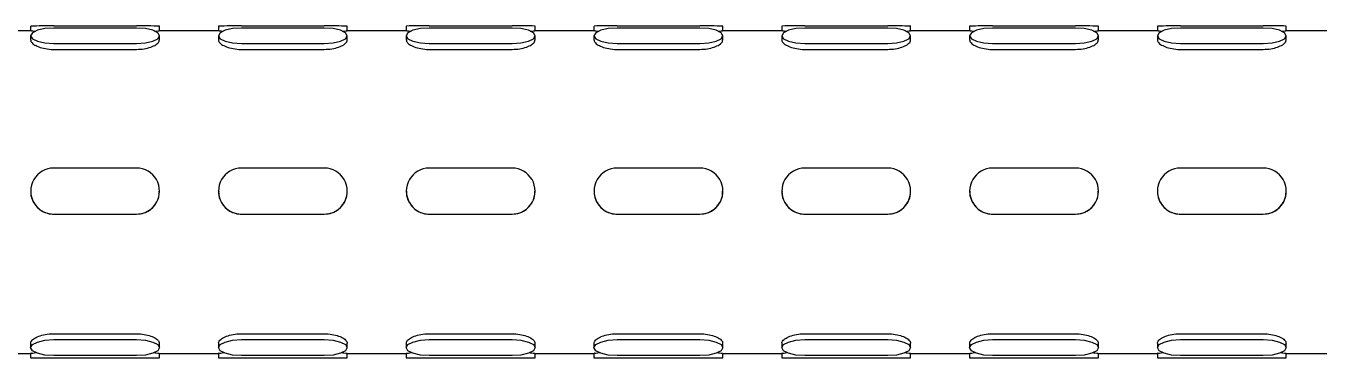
# Model space of a CAD drawing. Extents: x 0 to 951, y -2 to 427.
# Drawn here: x 146.2 to 163.77, y 245.29 to 249.79 of the extents above; entities that cross this region are included whole.
import ezdxf

# ---------------------------------------------------------------- set-up
doc = ezdxf.new("R2010")
doc.units = 0
doc.header["$LTSCALE"] = 23.1
doc.header["$MEASUREMENT"] = 0
doc.layers.get('0').update_dxf_attribs({"linetype": 'CONTINUOUS'})

msp = doc.modelspace()

# ---------------------------------------------------------------- linework, layer by layer
at = {"color": 7, "linetype": 'Continuous', "lineweight": 25}
for p, q in [((146.273, 249.73), (145.465, 249.73)), ((146.269, 249.793), (146.269, 249.729)), ((146.582, 249.794), (147.707, 249.794)), ((147.707, 249.766), (146.582, 249.766)), ((148.823, 249.73), (148.015, 249.73)), ((148.019, 249.729), (148.019, 249.793)), ((148.819, 249.793), (148.819, 249.729)), ((149.132, 249.794), (150.257, 249.794)), ((150.257, 249.766), (149.132, 249.766)), ((151.373, 249.73), (150.565, 249.73)), ((150.569, 249.729), (150.569, 249.793)), ((151.369, 249.793), (151.369, 249.729)), ((151.682, 249.794), (152.807, 249.794)), ((152.807, 249.766), (151.682, 249.766)), ((153.923, 249.73), (153.115, 249.73)), ((153.119, 249.729), (153.119, 249.793)), ((153.919, 249.793), (153.919, 249.729)), ((154.232, 249.794), (155.357, 249.794)), ((155.357, 249.766), (154.232, 249.766)), ((156.473, 249.73), (155.665, 249.73)), ((155.669, 249.729), (155.669, 249.793)), ((156.469, 249.793), (156.469, 249.729)), ((156.782, 249.794), (157.907, 249.794)), ((157.907, 249.766), (156.782, 249.766)), ((159.023, 249.73), (158.215, 249.73)), ((158.219, 249.729), (158.219, 249.793)), ((159.019, 249.793), (159.019, 249.729)), ((159.332, 249.794), (160.457, 249.794)), ((160.457, 249.766), (159.332, 249.766)), ((161.573, 249.73), (160.765, 249.73)), ((160.769, 249.729), (160.769, 249.793)), ((161.569, 249.793), (161.569, 249.729)), ((161.882, 249.794), (163.007, 249.794)), ((163.007, 249.766), (161.882, 249.766)), ((164.123, 249.73), (163.315, 249.73)), ((163.319, 249.729), (163.319, 249.793)), ((146.269, 249.661), (146.269, 249.602)), ((146.582, 249.556), (147.707, 249.556)), ((148.019, 249.602), (148.019, 249.661)), ((148.819, 249.661), (148.819, 249.602)), ((149.132, 249.556), (150.257, 249.556)), ((150.569, 249.602), (150.569, 249.661)), ((151.369, 249.661), (151.369, 249.602)), ((151.682, 249.556), (152.807, 249.556)), ((153.119, 249.602), (153.119, 249.661)), ((153.919, 249.661), (153.919, 249.602)), ((154.232, 249.556), (155.357, 249.556)), ((155.669, 249.602), (155.669, 249.661)), ((156.469, 249.661), (156.469, 249.602)), ((156.782, 249.556), (157.907, 249.556)), ((158.219, 249.602), (158.219, 249.661)), ((159.019, 249.661), (159.019, 249.602)), ((159.332, 249.556), (160.457, 249.556)), ((160.769, 249.602), (160.769, 249.661)), ((161.569, 249.661), (161.569, 249.602)), ((161.882, 249.556), (163.007, 249.556)), ((163.319, 249.602), (163.319, 249.661)), ((146.582, 249.476), (147.707, 249.476)), ((149.132, 249.476), (150.257, 249.476)), ((151.682, 249.476), (152.807, 249.476)), ((154.232, 249.476), (155.357, 249.476)), ((156.782, 249.476), (157.907, 249.476)), ((159.332, 249.476), (160.457, 249.476)), ((161.882, 249.476), (163.007, 249.476)), ((147.707, 247.868), (146.582, 247.868)), ((150.257, 247.868), (149.132, 247.868)), ((152.807, 247.868), (151.682, 247.868)), ((155.357, 247.868), (154.232, 247.868)), ((157.907, 247.868), (156.782, 247.868)), ((160.457, 247.868), (159.332, 247.868)), ((163.007, 247.868), (161.882, 247.868)), ((146.269, 247.555), (146.269, 247.555)), ((148.019, 247.555), (148.019, 247.555)), ((148.819, 247.555), (148.819, 247.555)), ((150.569, 247.555), (150.569, 247.555)), ((151.369, 247.555), (151.369, 247.555)), ((153.119, 247.555), (153.119, 247.555)), ((153.919, 247.555), (153.919, 247.555)), ((155.669, 247.555), (155.669, 247.555)), ((156.469, 247.555), (156.469, 247.555)), ((158.219, 247.555), (158.219, 247.555)), ((159.019, 247.555), (159.019, 247.555)), ((160.769, 247.555), (160.769, 247.555)), ((161.569, 247.555), (161.569, 247.555)), ((163.319, 247.555), (163.319, 247.555)), ((146.582, 247.243), (147.707, 247.243)), ((146.582, 247.242), (147.707, 247.242)), ((149.132, 247.243), (150.257, 247.243)), ((149.132, 247.242), (150.257, 247.242)), ((151.682, 247.243), (152.807, 247.243)), ((151.682, 247.242), (152.807, 247.242)), ((154.232, 247.243), (155.357, 247.243)), ((154.232, 247.242), (155.357, 247.242)), ((156.782, 247.243), (157.907, 247.243)), ((156.782, 247.242), (157.907, 247.242)), ((159.332, 247.243), (160.457, 247.243)), ((159.332, 247.242), (160.457, 247.242)), ((161.882, 247.243), (163.007, 247.243)), ((161.882, 247.242), (163.007, 247.242)), ((146.582, 245.621), (147.707, 245.621)), ((146.582, 245.541), (147.707, 245.541)), ((149.132, 245.621), (150.257, 245.621)), ((149.132, 245.541), (150.257, 245.541)), ((151.682, 245.621), (152.807, 245.621)), ((151.682, 245.541), (152.807, 245.541)), ((154.232, 245.621), (155.357, 245.621)), ((154.232, 245.541), (155.357, 245.541)), ((156.782, 245.621), (157.907, 245.621)), ((156.782, 245.541), (157.907, 245.541)), ((159.332, 245.621), (160.457, 245.621)), ((159.332, 245.541), (160.457, 245.541)), ((161.882, 245.621), (163.007, 245.621)), ((161.882, 245.541), (163.007, 245.541)), ((145.466, 245.355), (146.274, 245.355)), ((146.269, 245.492), (146.269, 245.433)), ((146.269, 245.356), (146.269, 245.293)), ((148.016, 245.355), (148.824, 245.355)), ((148.019, 245.433), (148.019, 245.492)), ((148.019, 245.293), (148.019, 245.356)), ((148.819, 245.492), (148.819, 245.433)), ((148.819, 245.356), (148.819, 245.293)), ((150.566, 245.355), (151.374, 245.355)), ((150.569, 245.433), (150.569, 245.492)), ((150.569, 245.293), (150.569, 245.356)), ((151.369, 245.492), (151.369, 245.433)), ((151.369, 245.356), (151.369, 245.293)), ((153.116, 245.355), (153.924, 245.355)), ((153.119, 245.433), (153.119, 245.492)), ((153.119, 245.293), (153.119, 245.356)), ((153.919, 245.492), (153.919, 245.433)), ((153.919, 245.356), (153.919, 245.293)), ((155.666, 245.355), (156.474, 245.355)), ((155.669, 245.433), (155.669, 245.492)), ((155.669, 245.293), (155.669, 245.356)), ((156.469, 245.492), (156.469, 245.433)), ((156.469, 245.356), (156.469, 245.293)), ((158.216, 245.355), (159.024, 245.355)), ((158.219, 245.433), (158.219, 245.492)), ((158.219, 245.293), (158.219, 245.356)), ((159.019, 245.492), (159.019, 245.433)), ((159.019, 245.356), (159.019, 245.293)), ((160.766, 245.355), (161.574, 245.355)), ((160.769, 245.433), (160.769, 245.492)), ((160.769, 245.293), (160.769, 245.356)), ((161.569, 245.492), (161.569, 245.433)), ((161.569, 245.356), (161.569, 245.293)), ((163.316, 245.355), (164.124, 245.355)), ((163.319, 245.433), (163.319, 245.492)), ((163.319, 245.293), (163.319, 245.356)), ((147.707, 245.324), (146.582, 245.324)), ((146.582, 245.294), (147.707, 245.294)), ((147.707, 245.291), (146.582, 245.291)), ((150.257, 245.324), (149.132, 245.324)), ((149.132, 245.294), (150.257, 245.294)), ((150.257, 245.291), (149.132, 245.291)), ((152.807, 245.324), (151.682, 245.324)), ((151.682, 245.294), (152.807, 245.294)), ((152.807, 245.291), (151.682, 245.291)), ((155.357, 245.324), (154.232, 245.324)), ((154.232, 245.294), (155.357, 245.294)), ((155.357, 245.291), (154.232, 245.291)), ((157.907, 245.324), (156.782, 245.324)), ((156.782, 245.294), (157.907, 245.294)), ((157.907, 245.291), (156.782, 245.291)), ((160.457, 245.324), (159.332, 245.324)), ((159.332, 245.294), (160.457, 245.294)), ((160.457, 245.291), (159.332, 245.291)), ((163.007, 245.324), (161.882, 245.324)), ((161.882, 245.294), (163.007, 245.294)), ((163.007, 245.291), (161.882, 245.291))]:
    msp.add_line(p, q, dxfattribs=at)
at = {"color": 7, "linetype": 'Continuous', "lineweight": 25, "flags": 128}
for points in [[(146.582, 249.766), (146.462, 249.758), (146.361, 249.736), (146.293, 249.702), (146.269, 249.661), (146.293, 249.621), (146.361, 249.587), (146.462, 249.564), (146.582, 249.556)], [(147.707, 249.556), (147.827, 249.564), (147.928, 249.587), (147.996, 249.621), (148.019, 249.661), (147.996, 249.702), (147.928, 249.736), (147.827, 249.758), (147.707, 249.766)], [(149.132, 249.766), (149.012, 249.758), (148.911, 249.736), (148.843, 249.702), (148.819, 249.661), (148.843, 249.621), (148.911, 249.587), (149.012, 249.564), (149.132, 249.556)], [(150.257, 249.556), (150.377, 249.564), (150.478, 249.587), (150.546, 249.621), (150.569, 249.661), (150.546, 249.702), (150.478, 249.736), (150.377, 249.758), (150.257, 249.766)], [(151.682, 249.766), (151.562, 249.758), (151.461, 249.736), (151.393, 249.702), (151.369, 249.661), (151.393, 249.621), (151.461, 249.587), (151.562, 249.564), (151.682, 249.556)], [(152.807, 249.556), (152.927, 249.564), (153.028, 249.587), (153.096, 249.621), (153.119, 249.661), (153.096, 249.702), (153.028, 249.736), (152.927, 249.758), (152.807, 249.766)], [(154.232, 249.766), (154.112, 249.758), (154.011, 249.736), (153.943, 249.702), (153.919, 249.661), (153.943, 249.621), (154.011, 249.587), (154.112, 249.564), (154.232, 249.556)], [(155.357, 249.556), (155.477, 249.564), (155.578, 249.587), (155.646, 249.621), (155.669, 249.661), (155.646, 249.702), (155.578, 249.736), (155.477, 249.758), (155.357, 249.766)], [(156.782, 249.766), (156.662, 249.758), (156.561, 249.736), (156.493, 249.702), (156.469, 249.661), (156.493, 249.621), (156.561, 249.587), (156.662, 249.564), (156.782, 249.556)], [(157.907, 249.556), (158.027, 249.564), (158.128, 249.587), (158.196, 249.621), (158.219, 249.661), (158.196, 249.702), (158.128, 249.736), (158.027, 249.758), (157.907, 249.766)], [(159.332, 249.766), (159.212, 249.758), (159.111, 249.736), (159.043, 249.702), (159.019, 249.661), (159.043, 249.621), (159.111, 249.587), (159.212, 249.564), (159.332, 249.556)], [(160.457, 249.556), (160.577, 249.564), (160.678, 249.587), (160.746, 249.621), (160.769, 249.661), (160.746, 249.702), (160.678, 249.736), (160.577, 249.758), (160.457, 249.766)], [(161.882, 249.766), (161.762, 249.758), (161.661, 249.736), (161.593, 249.702), (161.569, 249.661), (161.593, 249.621), (161.661, 249.587), (161.762, 249.564), (161.882, 249.556)], [(163.007, 249.556), (163.127, 249.564), (163.228, 249.587), (163.296, 249.621), (163.319, 249.661), (163.296, 249.702), (163.228, 249.736), (163.127, 249.758), (163.007, 249.766)], [(146.582, 245.324), (146.462, 245.332), (146.361, 245.356), (146.293, 245.391), (146.269, 245.433), (146.293, 245.474), (146.361, 245.509), (146.462, 245.533), (146.582, 245.541)], [(147.707, 245.541), (147.827, 245.533), (147.928, 245.509), (147.996, 245.474), (148.019, 245.433), (147.996, 245.391), (147.928, 245.356), (147.827, 245.332), (147.707, 245.324)], [(149.132, 245.324), (149.012, 245.332), (148.911, 245.356), (148.843, 245.391), (148.819, 245.433), (148.843, 245.474), (148.911, 245.509), (149.012, 245.533), (149.132, 245.541)], [(150.257, 245.541), (150.377, 245.533), (150.478, 245.509), (150.546, 245.474), (150.569, 245.433), (150.546, 245.391), (150.478, 245.356), (150.377, 245.332), (150.257, 245.324)], [(151.682, 245.324), (151.562, 245.332), (151.461, 245.356), (151.393, 245.391), (151.369, 245.433), (151.393, 245.474), (151.461, 245.509), (151.562, 245.533), (151.682, 245.541)], [(152.807, 245.541), (152.927, 245.533), (153.028, 245.509), (153.096, 245.474), (153.119, 245.433), (153.096, 245.391), (153.028, 245.356), (152.927, 245.332), (152.807, 245.324)], [(154.232, 245.324), (154.112, 245.332), (154.011, 245.356), (153.943, 245.391), (153.919, 245.433), (153.943, 245.474), (154.011, 245.509), (154.112, 245.533), (154.232, 245.541)], [(155.357, 245.541), (155.477, 245.533), (155.578, 245.509), (155.646, 245.474), (155.669, 245.433), (155.646, 245.391), (155.578, 245.356), (155.477, 245.332), (155.357, 245.324)], [(156.782, 245.324), (156.662, 245.332), (156.561, 245.356), (156.493, 245.391), (156.469, 245.433), (156.493, 245.474), (156.561, 245.509), (156.662, 245.533), (156.782, 245.541)], [(157.907, 245.541), (158.027, 245.533), (158.128, 245.509), (158.196, 245.474), (158.219, 245.433), (158.196, 245.391), (158.128, 245.356), (158.027, 245.332), (157.907, 245.324)], [(159.332, 245.324), (159.212, 245.332), (159.111, 245.356), (159.043, 245.391), (159.019, 245.433), (159.043, 245.474), (159.111, 245.509), (159.212, 245.533), (159.332, 245.541)], [(160.457, 245.541), (160.577, 245.533), (160.678, 245.509), (160.746, 245.474), (160.769, 245.433), (160.746, 245.391), (160.678, 245.356), (160.577, 245.332), (160.457, 245.324)], [(161.882, 245.324), (161.762, 245.332), (161.661, 245.356), (161.593, 245.391), (161.569, 245.433), (161.593, 245.474), (161.661, 245.509), (161.762, 245.533), (161.882, 245.541)], [(163.007, 245.541), (163.127, 245.533), (163.228, 245.509), (163.296, 245.474), (163.319, 245.433), (163.296, 245.391), (163.228, 245.356), (163.127, 245.332), (163.007, 245.324)], [(146.582, 245.291), (146.462, 245.291), (146.361, 245.291), (146.293, 245.292), (146.269, 245.293), (146.293, 245.293), (146.361, 245.294), (146.462, 245.294), (146.582, 245.294)], [(147.707, 245.294), (147.827, 245.294), (147.928, 245.294), (147.996, 245.293), (148.019, 245.293), (147.996, 245.292), (147.928, 245.291), (147.827, 245.291), (147.707, 245.291)], [(149.132, 245.291), (149.012, 245.291), (148.911, 245.291), (148.843, 245.292), (148.819, 245.293), (148.843, 245.293), (148.911, 245.294), (149.012, 245.294), (149.132, 245.294)], [(150.257, 245.294), (150.377, 245.294), (150.478, 245.294), (150.546, 245.293), (150.569, 245.293), (150.546, 245.292), (150.478, 245.291), (150.377, 245.291), (150.257, 245.291)], [(151.682, 245.291), (151.562, 245.291), (151.461, 245.291), (151.393, 245.292), (151.369, 245.293), (151.393, 245.293), (151.461, 245.294), (151.562, 245.294), (151.682, 245.294)], [(152.807, 245.294), (152.927, 245.294), (153.028, 245.294), (153.096, 245.293), (153.119, 245.293), (153.096, 245.292), (153.028, 245.291), (152.927, 245.291), (152.807, 245.291)], [(154.232, 245.291), (154.112, 245.291), (154.011, 245.291), (153.943, 245.292), (153.919, 245.293), (153.943, 245.293), (154.011, 245.294), (154.112, 245.294), (154.232, 245.294)], [(155.357, 245.294), (155.477, 245.294), (155.578, 245.294), (155.646, 245.293), (155.669, 245.293), (155.646, 245.292), (155.578, 245.291), (155.477, 245.291), (155.357, 245.291)], [(156.782, 245.291), (156.662, 245.291), (156.561, 245.291), (156.493, 245.292), (156.469, 245.293), (156.493, 245.293), (156.561, 245.294), (156.662, 245.294), (156.782, 245.294)], [(157.907, 245.294), (158.027, 245.294), (158.128, 245.294), (158.196, 245.293), (158.219, 245.293), (158.196, 245.292), (158.128, 245.291), (158.027, 245.291), (157.907, 245.291)], [(159.332, 245.291), (159.212, 245.291), (159.111, 245.291), (159.043, 245.292), (159.019, 245.293), (159.043, 245.293), (159.111, 245.294), (159.212, 245.294), (159.332, 245.294)], [(160.457, 245.294), (160.577, 245.294), (160.678, 245.294), (160.746, 245.293), (160.769, 245.293), (160.746, 245.292), (160.678, 245.291), (160.577, 245.291), (160.457, 245.291)], [(161.882, 245.291), (161.762, 245.291), (161.661, 245.291), (161.593, 245.292), (161.569, 245.293), (161.593, 245.293), (161.661, 245.294), (161.762, 245.294), (161.882, 245.294)], [(163.007, 245.294), (163.127, 245.294), (163.228, 245.294), (163.296, 245.293), (163.319, 245.293), (163.296, 245.292), (163.228, 245.291), (163.127, 245.291), (163.007, 245.291)]]:
    msp.add_lwpolyline(points, dxfattribs=at)
at = {"color": 7, "linetype": 'Continuous', "lineweight": 25}
for centre, radius, start, end in [((146.504, 236.167), 13.627, 89.6715, 90.9855), ((147.785, 236.167), 13.627, 89.0145, 90.3285), ((149.054, 236.167), 13.627, 89.6715, 90.9855), ((150.335, 236.167), 13.627, 89.0145, 90.3285), ((151.604, 236.168), 13.627, 89.6715, 90.9855), ((152.885, 236.168), 13.627, 89.0145, 90.3285), ((154.154, 236.168), 13.627, 89.6715, 90.9855), ((155.435, 236.167), 13.627, 89.0145, 90.3285), ((156.704, 236.168), 13.627, 89.6715, 90.9855), ((157.985, 236.167), 13.627, 89.0145, 90.3285), ((159.254, 236.167), 13.627, 89.6715, 90.9855), ((160.535, 236.167), 13.627, 89.0145, 90.3285), ((161.804, 236.167), 13.627, 89.6715, 90.9855), ((163.085, 236.168), 13.627, 89.0145, 90.3285), ((146.582, 247.555), 0.312, 89.9992, 270.0008), ((147.707, 247.555), 0.312, 269.9992, 90.0008), ((149.132, 247.555), 0.312, 89.9992, 270.0008), ((150.257, 247.555), 0.312, 269.9992, 90.0008), ((151.682, 247.555), 0.312, 89.9993, 270.0007), ((152.807, 247.555), 0.312, 269.9992, 90.0008), ((154.232, 247.555), 0.312, 89.9992, 270.0008), ((155.357, 247.555), 0.312, 269.9992, 90.0008), ((156.782, 247.555), 0.312, 89.9992, 270.0008), ((157.907, 247.555), 0.312, 269.9994, 90.0006), ((159.332, 247.555), 0.312, 89.9991, 270.0009), ((160.457, 247.555), 0.312, 269.9991, 90.0009), ((161.882, 247.555), 0.312, 89.9994, 270.0006), ((163.007, 247.555), 0.312, 269.9992, 90.0008)]:
    msp.add_arc(centre, radius, start, end, dxfattribs=at)
for points, knots in [([(146.273, 249.73), (146.272, 249.73), (146.269, 249.731), (146.289, 249.728), (146.323, 249.724), (146.335, 249.723)], [0, 0, 0, 0, 0.1177633, 0.6704865, 1, 1, 1, 1]), ([(147.953, 249.723), (147.959, 249.723), (147.99, 249.726), (148.014, 249.73), (148.015, 249.73), (148.015, 249.729)], [0, 0, 0, 0, 0.144649, 0.698376, 1, 1, 1, 1]), ([(148.823, 249.73), (148.822, 249.73), (148.819, 249.731), (148.839, 249.728), (148.873, 249.724), (148.885, 249.723)], [0, 0, 0, 0, 0.1177633, 0.6704865, 1, 1, 1, 1]), ([(150.503, 249.723), (150.509, 249.723), (150.54, 249.726), (150.564, 249.73), (150.565, 249.73), (150.565, 249.729)], [0, 0, 0, 0, 0.144648, 0.698375, 1, 1, 1, 1]), ([(151.373, 249.73), (151.372, 249.73), (151.369, 249.731), (151.389, 249.728), (151.423, 249.724), (151.435, 249.723)], [0, 0, 0, 0, 0.1177633, 0.6704865, 1, 1, 1, 1]), ([(153.053, 249.723), (153.059, 249.723), (153.09, 249.726), (153.114, 249.73), (153.115, 249.73), (153.115, 249.729)], [0, 0, 0, 0, 0.1446506, 0.6983764, 1, 1, 1, 1]), ([(153.923, 249.73), (153.922, 249.73), (153.919, 249.731), (153.939, 249.728), (153.973, 249.724), (153.985, 249.723)], [0, 0, 0, 0, 0.1177633, 0.6704865, 1, 1, 1, 1]), ([(155.603, 249.723), (155.609, 249.723), (155.64, 249.726), (155.664, 249.73), (155.665, 249.73), (155.665, 249.729)], [0, 0, 0, 0, 0.1446476, 0.6983762, 1, 1, 1, 1]), ([(156.473, 249.73), (156.472, 249.73), (156.469, 249.731), (156.489, 249.728), (156.523, 249.724), (156.535, 249.723)], [0, 0, 0, 0, 0.117764, 0.670488, 1, 1, 1, 1]), ([(158.153, 249.723), (158.159, 249.723), (158.19, 249.726), (158.214, 249.73), (158.215, 249.73), (158.215, 249.729)], [0, 0, 0, 0, 0.1446446, 0.6983759, 1, 1, 1, 1]), ([(159.023, 249.73), (159.022, 249.73), (159.019, 249.731), (159.039, 249.728), (159.073, 249.724), (159.085, 249.723)], [0, 0, 0, 0, 0.117764, 0.670489, 1, 1, 1, 1]), ([(160.703, 249.723), (160.709, 249.723), (160.74, 249.726), (160.764, 249.73), (160.765, 249.73), (160.765, 249.729)], [0, 0, 0, 0, 0.144645, 0.698374, 1, 1, 1, 1]), ([(161.573, 249.73), (161.572, 249.73), (161.569, 249.731), (161.589, 249.728), (161.623, 249.724), (161.635, 249.723)], [0, 0, 0, 0, 0.117764, 0.670489, 1, 1, 1, 1]), ([(163.253, 249.723), (163.259, 249.723), (163.29, 249.726), (163.314, 249.73), (163.315, 249.73), (163.315, 249.729)], [0, 0, 0, 0, 0.144645, 0.698374, 1, 1, 1, 1]), ([(146.273, 249.602), (146.272, 249.598), (146.268, 249.583), (146.296, 249.553), (146.355, 249.517), (146.442, 249.489), (146.523, 249.477), (146.57, 249.476), (146.582, 249.476)], [0, 0, 0, 0, 0.070496, 0.28295, 0.496154, 0.711254, 0.926476, 1, 1, 1, 1]), ([(147.707, 249.476), (147.742, 249.478), (147.812, 249.481), (147.905, 249.506), (147.975, 249.539), (148.016, 249.574), (148.016, 249.594), (148.016, 249.602)], [0, 0, 0, 0, 0.213249, 0.426444, 0.641012, 0.856495, 1, 1, 1, 1]), ([(148.823, 249.602), (148.822, 249.598), (148.818, 249.583), (148.846, 249.553), (148.905, 249.517), (148.992, 249.489), (149.073, 249.477), (149.12, 249.476), (149.132, 249.476)], [0, 0, 0, 0, 0.070496, 0.28295, 0.496153, 0.711254, 0.926475, 1, 1, 1, 1]), ([(150.257, 249.476), (150.292, 249.478), (150.362, 249.481), (150.455, 249.506), (150.525, 249.539), (150.566, 249.574), (150.566, 249.594), (150.566, 249.602)], [0, 0, 0, 0, 0.213248, 0.426444, 0.641012, 0.856495, 1, 1, 1, 1]), ([(151.373, 249.602), (151.372, 249.598), (151.368, 249.583), (151.396, 249.553), (151.455, 249.517), (151.542, 249.489), (151.623, 249.477), (151.67, 249.476), (151.682, 249.476)], [0, 0, 0, 0, 0.070496, 0.28295, 0.496154, 0.711255, 0.926477, 1, 1, 1, 1]), ([(152.807, 249.476), (152.842, 249.478), (152.912, 249.481), (153.005, 249.506), (153.075, 249.539), (153.116, 249.574), (153.116, 249.594), (153.116, 249.602)], [0, 0, 0, 0, 0.213248, 0.426444, 0.641012, 0.856495, 1, 1, 1, 1]), ([(153.923, 249.602), (153.922, 249.598), (153.918, 249.583), (153.946, 249.553), (154.005, 249.517), (154.092, 249.489), (154.173, 249.477), (154.22, 249.476), (154.232, 249.476)], [0, 0, 0, 0, 0.070496, 0.28295, 0.496155, 0.711255, 0.926475, 1, 1, 1, 1]), ([(155.357, 249.476), (155.392, 249.478), (155.462, 249.481), (155.555, 249.506), (155.625, 249.539), (155.666, 249.574), (155.666, 249.594), (155.666, 249.602)], [0, 0, 0, 0, 0.21325, 0.426445, 0.641012, 0.856495, 1, 1, 1, 1]), ([(156.473, 249.602), (156.472, 249.598), (156.468, 249.583), (156.496, 249.553), (156.555, 249.517), (156.642, 249.489), (156.723, 249.477), (156.77, 249.476), (156.782, 249.476)], [0, 0, 0, 0, 0.070496, 0.282949, 0.496153, 0.711255, 0.926475, 1, 1, 1, 1]), ([(157.907, 249.476), (157.942, 249.478), (158.012, 249.481), (158.105, 249.506), (158.175, 249.539), (158.216, 249.574), (158.216, 249.594), (158.216, 249.602)], [0, 0, 0, 0, 0.213246, 0.426444, 0.64101, 0.856495, 1, 1, 1, 1]), ([(159.023, 249.602), (159.022, 249.598), (159.018, 249.583), (159.046, 249.553), (159.105, 249.517), (159.192, 249.489), (159.273, 249.477), (159.32, 249.476), (159.332, 249.476)], [0, 0, 0, 0, 0.070496, 0.28295, 0.496154, 0.711256, 0.926475, 1, 1, 1, 1]), ([(160.457, 249.476), (160.492, 249.478), (160.562, 249.481), (160.655, 249.506), (160.725, 249.539), (160.766, 249.574), (160.766, 249.594), (160.766, 249.602)], [0, 0, 0, 0, 0.21325, 0.426444, 0.641012, 0.856495, 1, 1, 1, 1]), ([(161.573, 249.602), (161.572, 249.598), (161.568, 249.583), (161.596, 249.553), (161.655, 249.517), (161.742, 249.489), (161.823, 249.477), (161.87, 249.476), (161.882, 249.476)], [0, 0, 0, 0, 0.070496, 0.282951, 0.496155, 0.711255, 0.926479, 1, 1, 1, 1]), ([(163.007, 249.476), (163.042, 249.478), (163.112, 249.481), (163.205, 249.506), (163.275, 249.539), (163.316, 249.574), (163.316, 249.594), (163.316, 249.602)], [0, 0, 0, 0, 0.21325, 0.426444, 0.641012, 0.856495, 1, 1, 1, 1]), ([(146.273, 247.555), (146.272, 247.543), (146.268, 247.497), (146.296, 247.418), (146.355, 247.331), (146.442, 247.269), (146.523, 247.245), (146.57, 247.243), (146.582, 247.242)], [0, 0, 0, 0, 0.070496, 0.28295, 0.496154, 0.711254, 0.926476, 1, 1, 1, 1]), ([(147.707, 247.242), (147.742, 247.246), (147.812, 247.253), (147.905, 247.306), (147.975, 247.385), (148.016, 247.473), (148.016, 247.532), (148.016, 247.555)], [0, 0, 0, 0, 0.213249, 0.426444, 0.641012, 0.856495, 1, 1, 1, 1]), ([(148.823, 247.555), (148.822, 247.543), (148.818, 247.497), (148.846, 247.418), (148.905, 247.331), (148.992, 247.269), (149.073, 247.245), (149.12, 247.243), (149.132, 247.242)], [0, 0, 0, 0, 0.070496, 0.282949, 0.496153, 0.711254, 0.926475, 1, 1, 1, 1]), ([(150.257, 247.242), (150.292, 247.246), (150.362, 247.253), (150.455, 247.306), (150.525, 247.385), (150.566, 247.473), (150.566, 247.532), (150.566, 247.555)], [0, 0, 0, 0, 0.213248, 0.426444, 0.641012, 0.856495, 1, 1, 1, 1]), ([(151.373, 247.555), (151.372, 247.543), (151.368, 247.497), (151.396, 247.418), (151.455, 247.331), (151.542, 247.269), (151.623, 247.245), (151.67, 247.243), (151.682, 247.242)], [0, 0, 0, 0, 0.070496, 0.28295, 0.496154, 0.711255, 0.926477, 1, 1, 1, 1]), ([(152.807, 247.242), (152.842, 247.246), (152.912, 247.253), (153.005, 247.306), (153.075, 247.385), (153.116, 247.473), (153.116, 247.532), (153.116, 247.555)], [0, 0, 0, 0, 0.213248, 0.426444, 0.641012, 0.856495, 1, 1, 1, 1]), ([(153.923, 247.555), (153.922, 247.543), (153.918, 247.497), (153.946, 247.418), (154.005, 247.331), (154.092, 247.269), (154.173, 247.245), (154.22, 247.243), (154.232, 247.242)], [0, 0, 0, 0, 0.070496, 0.28295, 0.496155, 0.711255, 0.926475, 1, 1, 1, 1]), ([(155.357, 247.242), (155.392, 247.246), (155.462, 247.253), (155.555, 247.306), (155.625, 247.385), (155.666, 247.473), (155.666, 247.532), (155.666, 247.555)], [0, 0, 0, 0, 0.21325, 0.426445, 0.641012, 0.856495, 1, 1, 1, 1]), ([(156.473, 247.555), (156.472, 247.543), (156.468, 247.497), (156.496, 247.418), (156.555, 247.331), (156.642, 247.269), (156.723, 247.245), (156.77, 247.243), (156.782, 247.242)], [0, 0, 0, 0, 0.070496, 0.282949, 0.496153, 0.711255, 0.926475, 1, 1, 1, 1]), ([(157.907, 247.242), (157.942, 247.246), (158.012, 247.253), (158.105, 247.306), (158.175, 247.385), (158.216, 247.473), (158.216, 247.532), (158.216, 247.555)], [0, 0, 0, 0, 0.213246, 0.426444, 0.64101, 0.856495, 1, 1, 1, 1]), ([(159.023, 247.555), (159.022, 247.543), (159.018, 247.497), (159.046, 247.418), (159.105, 247.331), (159.192, 247.269), (159.273, 247.245), (159.32, 247.243), (159.332, 247.242)], [0, 0, 0, 0, 0.070496, 0.28295, 0.496154, 0.711256, 0.926475, 1, 1, 1, 1]), ([(160.457, 247.242), (160.492, 247.246), (160.562, 247.253), (160.655, 247.306), (160.725, 247.385), (160.766, 247.473), (160.766, 247.532), (160.766, 247.555)], [0, 0, 0, 0, 0.21325, 0.426444, 0.641012, 0.856495, 1, 1, 1, 1]), ([(161.573, 247.555), (161.572, 247.543), (161.568, 247.497), (161.596, 247.418), (161.655, 247.331), (161.742, 247.269), (161.823, 247.245), (161.87, 247.243), (161.882, 247.242)], [0, 0, 0, 0, 0.070496, 0.282951, 0.496155, 0.711255, 0.926479, 1, 1, 1, 1]), ([(163.007, 247.242), (163.042, 247.246), (163.112, 247.253), (163.205, 247.306), (163.275, 247.385), (163.316, 247.473), (163.316, 247.532), (163.316, 247.555)], [0, 0, 0, 0, 0.21325, 0.426444, 0.641012, 0.856495, 1, 1, 1, 1]), ([(146.273, 245.492), (146.272, 245.496), (146.268, 245.511), (146.296, 245.543), (146.355, 245.58), (146.442, 245.608), (146.523, 245.62), (146.57, 245.621), (146.582, 245.621)], [0, 0, 0, 0, 0.070496, 0.282949, 0.496154, 0.711254, 0.926476, 1, 1, 1, 1]), ([(147.707, 245.621), (147.742, 245.619), (147.812, 245.616), (147.905, 245.591), (147.975, 245.556), (148.016, 245.52), (148.016, 245.5), (148.016, 245.492)], [0, 0, 0, 0, 0.213249, 0.426444, 0.641012, 0.856495, 1, 1, 1, 1]), ([(148.823, 245.492), (148.822, 245.496), (148.818, 245.511), (148.846, 245.543), (148.905, 245.58), (148.992, 245.608), (149.073, 245.62), (149.12, 245.621), (149.132, 245.621)], [0, 0, 0, 0, 0.070496, 0.282949, 0.496153, 0.711253, 0.926475, 1, 1, 1, 1]), ([(150.257, 245.621), (150.292, 245.619), (150.362, 245.616), (150.455, 245.591), (150.525, 245.556), (150.566, 245.52), (150.566, 245.5), (150.566, 245.492)], [0, 0, 0, 0, 0.213248, 0.426444, 0.641012, 0.856495, 1, 1, 1, 1]), ([(151.373, 245.492), (151.372, 245.496), (151.368, 245.511), (151.396, 245.543), (151.455, 245.58), (151.542, 245.608), (151.623, 245.62), (151.67, 245.621), (151.682, 245.621)], [0, 0, 0, 0, 0.070496, 0.28295, 0.496154, 0.711255, 0.926477, 1, 1, 1, 1]), ([(152.807, 245.621), (152.842, 245.619), (152.912, 245.616), (153.005, 245.591), (153.075, 245.556), (153.116, 245.52), (153.116, 245.5), (153.116, 245.492)], [0, 0, 0, 0, 0.213248, 0.426444, 0.641012, 0.856495, 1, 1, 1, 1]), ([(153.923, 245.492), (153.922, 245.496), (153.918, 245.511), (153.946, 245.543), (154.005, 245.58), (154.092, 245.608), (154.173, 245.62), (154.22, 245.621), (154.232, 245.621)], [0, 0, 0, 0, 0.070496, 0.282949, 0.496155, 0.711255, 0.926475, 1, 1, 1, 1]), ([(155.357, 245.621), (155.392, 245.619), (155.462, 245.616), (155.555, 245.591), (155.625, 245.556), (155.666, 245.52), (155.666, 245.5), (155.666, 245.492)], [0, 0, 0, 0, 0.21325, 0.426445, 0.641012, 0.856495, 1, 1, 1, 1]), ([(156.473, 245.492), (156.472, 245.496), (156.468, 245.511), (156.496, 245.543), (156.555, 245.58), (156.642, 245.608), (156.723, 245.62), (156.77, 245.621), (156.782, 245.621)], [0, 0, 0, 0, 0.070496, 0.282949, 0.496153, 0.711255, 0.926475, 1, 1, 1, 1]), ([(157.907, 245.621), (157.942, 245.619), (158.012, 245.616), (158.105, 245.591), (158.175, 245.556), (158.216, 245.52), (158.216, 245.5), (158.216, 245.492)], [0, 0, 0, 0, 0.213246, 0.426444, 0.64101, 0.856495, 1, 1, 1, 1]), ([(159.023, 245.492), (159.022, 245.496), (159.018, 245.511), (159.046, 245.543), (159.105, 245.58), (159.192, 245.608), (159.273, 245.62), (159.32, 245.621), (159.332, 245.621)], [0, 0, 0, 0, 0.070496, 0.28295, 0.496154, 0.711255, 0.926475, 1, 1, 1, 1]), ([(160.457, 245.621), (160.492, 245.619), (160.562, 245.616), (160.655, 245.591), (160.725, 245.556), (160.766, 245.52), (160.766, 245.5), (160.766, 245.492)], [0, 0, 0, 0, 0.21325, 0.426444, 0.641012, 0.856495, 1, 1, 1, 1]), ([(161.573, 245.492), (161.572, 245.496), (161.568, 245.511), (161.596, 245.543), (161.655, 245.58), (161.742, 245.608), (161.823, 245.62), (161.87, 245.621), (161.882, 245.621)], [0, 0, 0, 0, 0.070496, 0.28295, 0.496155, 0.711255, 0.926479, 1, 1, 1, 1]), ([(163.007, 245.621), (163.042, 245.619), (163.112, 245.616), (163.205, 245.591), (163.275, 245.556), (163.316, 245.52), (163.316, 245.5), (163.316, 245.492)], [0, 0, 0, 0, 0.21325, 0.426444, 0.641012, 0.856495, 1, 1, 1, 1]), ([(146.274, 245.356), (146.273, 245.356), (146.268, 245.355), (146.291, 245.359), (146.327, 245.363), (146.343, 245.365)], [0, 0, 0, 0, 0.209588, 0.67043, 1, 1, 1, 1]), ([(147.945, 245.365), (147.954, 245.364), (147.987, 245.361), (148.016, 245.356), (148.016, 245.356), (148.016, 245.355)], [0, 0, 0, 0, 0.173987, 0.637243, 1, 1, 1, 1]), ([(148.824, 245.356), (148.823, 245.356), (148.818, 245.355), (148.841, 245.359), (148.877, 245.363), (148.893, 245.365)], [0, 0, 0, 0, 0.209588, 0.670429, 1, 1, 1, 1]), ([(150.495, 245.365), (150.504, 245.364), (150.537, 245.361), (150.566, 245.356), (150.566, 245.356), (150.566, 245.355)], [0, 0, 0, 0, 0.173987, 0.637243, 1, 1, 1, 1]), ([(151.374, 245.356), (151.373, 245.356), (151.368, 245.355), (151.391, 245.359), (151.427, 245.363), (151.443, 245.365)], [0, 0, 0, 0, 0.2095885, 0.6704309, 1, 1, 1, 1]), ([(153.045, 245.365), (153.054, 245.364), (153.087, 245.361), (153.116, 245.356), (153.116, 245.356), (153.116, 245.355)], [0, 0, 0, 0, 0.173987, 0.637243, 1, 1, 1, 1]), ([(153.924, 245.356), (153.923, 245.356), (153.918, 245.355), (153.941, 245.359), (153.977, 245.363), (153.993, 245.365)], [0, 0, 0, 0, 0.209588, 0.670429, 1, 1, 1, 1]), ([(155.595, 245.365), (155.604, 245.364), (155.637, 245.361), (155.666, 245.356), (155.666, 245.356), (155.666, 245.355)], [0, 0, 0, 0, 0.173987, 0.637244, 1, 1, 1, 1]), ([(156.474, 245.356), (156.473, 245.356), (156.468, 245.355), (156.491, 245.359), (156.527, 245.363), (156.543, 245.365)], [0, 0, 0, 0, 0.209588, 0.670429, 1, 1, 1, 1]), ([(158.145, 245.365), (158.154, 245.364), (158.187, 245.361), (158.216, 245.356), (158.216, 245.356), (158.216, 245.355)], [0, 0, 0, 0, 0.1739844, 0.6372434, 1, 1, 1, 1]), ([(159.024, 245.356), (159.023, 245.356), (159.018, 245.355), (159.041, 245.359), (159.077, 245.363), (159.093, 245.365)], [0, 0, 0, 0, 0.209588, 0.67043, 1, 1, 1, 1]), ([(160.695, 245.365), (160.704, 245.364), (160.737, 245.361), (160.766, 245.356), (160.766, 245.356), (160.766, 245.355)], [0, 0, 0, 0, 0.173985, 0.637242, 1, 1, 1, 1]), ([(161.574, 245.356), (161.573, 245.356), (161.568, 245.355), (161.591, 245.359), (161.627, 245.363), (161.643, 245.365)], [0, 0, 0, 0, 0.209588, 0.67043, 1, 1, 1, 1]), ([(163.245, 245.365), (163.254, 245.364), (163.287, 245.361), (163.316, 245.356), (163.316, 245.356), (163.316, 245.355)], [0, 0, 0, 0, 0.173985, 0.637242, 1, 1, 1, 1])]:
    msp.add_open_spline(points, degree=3, knots=knots, dxfattribs=at)

doc.saveas('drawing.dxf')
